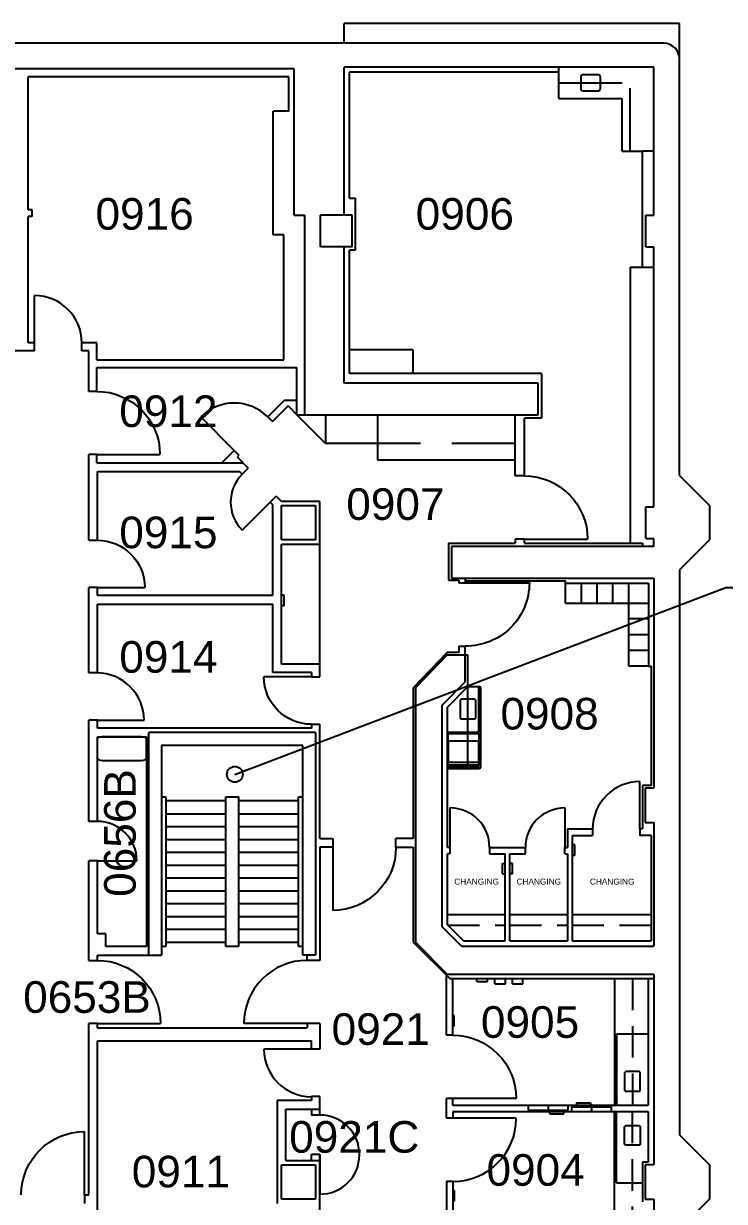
# Model space of a CAD drawing. Header units: inches. Extents: x 442 to 7664, y 1560 to 4742.
# Drawn here: x 3131 to 3663, y 3729 to 4623 of the extents above; entities that cross this region are included whole.
import ezdxf

# ---------------------------------------------------------------- set-up
doc = ezdxf.new("R2010")
doc.units = ezdxf.units.IN
doc.header["$LTSCALE"] = 192
doc.header["$MEASUREMENT"] = 0
doc.linetypes.add('HIDDEN', pattern=[0.375, 0.25, -0.125])
doc.linetypes.add('HIDDEN2', pattern=[0.1875, 0.125, -0.0625])
doc.layers.get('0').update_dxf_attribs({"linetype": 'CONTINUOUS'})
for name, color, linetype in [('A-ANNO-TEXT', 4, 'CONTINUOUS'), ('A-ANNO-TEXT-STAIR', 4, 'CONTINUOUS'), ('A-ANNO-TX192', 4, 'CONTINUOUS'), ('A-COLS', 5, 'CONTINUOUS'), ('A-DOOR', 2, 'CONTINUOUS'), ('A-FLOR-CASE', 3, 'CONTINUOUS'), ('A-FLOR-CASE-UPPR', 3, 'HIDDEN2'), ('A-FLOR-PFIX', 2, 'CONTINUOUS'), ('A-FLOR-STRS', 2, 'CONTINUOUS'), ('A-WALL-FULL', 6, 'CONTINUOUS'), ('X-EQPM', 2, 'CONTINUOUS')]:
    doc.layers.add(name, color=color, linetype=linetype)
doc.styles.add('ARIAL', font='arial.ttf')
doc.styles.get("Standard").update_dxf_attribs({"font": 'SIMPLEX.shx', "height": 30})
doc.dimstyles.new('DIM1-4', dxfattribs={"dimscale": 48, "dimtxt": 0.09375, "dimasz": 0.125, "dimexe": 0.125, "dimexo": 0.09375, "dimgap": 0, "dimtad": 1, "dimdec": 4, "dimzin": 7, "dimdsep": 46, "dimlunit": 4, "dimtxsty": 'Standard', "dimcen": 2.25, "dimdle": 1.5, "dimadec": 0, "dimazin": 0, "dimtfac": 1, "dimtdec": 4, "dimtix": 1, "dimtofl": 0, "dimtmove": 2, "dimatfit": 3, "dimfxl": 0, "dimtolj": 1, "dimtzin": 0, "dimarcsym": 0})

# ---------------------------------------------------------------- blocks, each defined once
blk = doc.blocks.new('SINK', base_point=(7666.5, 954))
for p, q in [((7659, 952.5), (7659, 943.5)), ((7672.5, 954), (7660.5, 954)), ((7674, 943.5), (7674, 952.5)), ((7660.5, 942), (7672.5, 942))]:
    blk.add_line(p, q)
for centre, start, end in [((7660.5, 952.5), 90, 180), ((7672.5, 952.5), 0, 90), ((7660.5, 943.5), 180, 270), ((7672.5, 943.5), 270, 0)]:
    blk.add_arc(centre, 1.5, start, end)
blk = doc.blocks.new('RDOOR', base_point=(6216, 3180))
blk.add_line((6216, 3180), (6216, 3192))
blk.add_arc((6216, 3180), 12, 90, 180)
blk = doc.blocks.new('dr-40')
blk.add_line((0, 0), (0, 40.07))
blk.add_arc((-0.12, -0.05), 40.12, 0.06887, 89.83373)
blk = doc.blocks.new('dr-36')
blk.add_line((0, 0), (0, 36.06))
blk.add_arc((-0.1, -0.04), 36.1, 0.06887, 89.83373)
blk = doc.blocks.new('dr-48')
blk.add_line((0, 0), (0, 48.04))
blk.add_arc((-0.08, -0.03), 48.08, 0.04232, 89.90518)

msp = doc.modelspace()

# ---------------------------------------------------------------- linework, layer by layer
at = {"layer": 'A-COLS'}
for p, q in [((3380.25, 4477.75), (3356.25, 4477.75)), ((3356.25, 4453.75), (3356.25, 4477.75)), ((3380.25, 4453.75), (3380.25, 4477.75)), ((3380.25, 4453.75), (3356.25, 4453.75)), ((3326.5, 4257.25), (3352.5, 4257.25)), ((3326.5, 4231.25), (3326.5, 4257.25)), ((3352.5, 4257.25), (3352.5, 4231.25)), ((3352.5, 4231.25), (3326.5, 4231.25)), ((3326.5, 3730.75), (3326.5, 3756.75)), ((3326.5, 3756.75), (3352.5, 3756.75)), ((3352.5, 3756.75), (3352.5, 3730.75)), ((3352.5, 3730.75), (3326.5, 3730.75))]:
    msp.add_line(p, q, dxfattribs=at)
at = {"layer": 'A-DOOR'}
for p, q in [((3139, 4380.75), (3139, 4416.75)), ((3290.7, 4299.12), (3265.25, 4324.58)), ((3317.93, 4259.88), (3296.71, 4238.67)), ((3511, 4231.75), (3559, 4231.75)), ((3466.13, 4198.62), (3514.75, 4198.62)), ((3186.75, 4094.25), (3222.25, 4094.25)), ((3598.75, 4011.75), (3598.75, 4047.75)), ((3454.5, 4027.75), (3454.5, 3997.75)), ((3541.75, 4027.75), (3541.75, 3997.75)), ((3349.25, 3844.5), (3313.25, 3844.5)), ((3504.75, 3807.12), (3456.75, 3807.12)), ((3504.75, 3792.12), (3456.75, 3792.12)), ((3355.75, 3764.5), (3355.75, 3734.5))]:
    msp.add_line(p, q, dxfattribs=at)
for centre, radius, start, end in [((3139, 4380.75), 36, 360, 90), ((3290.7, 4299.12), 36, 45, 135), ((3317.93, 4259.88), 30, 135, 225), ((3186.25, 4094.25), 36, 360, 90), ((3598.75, 4011.75), 36, 90, 180), ((3454.5, 3997.75), 30, 0, 90), ((3541.75, 3997.75), 30, 90, 180), ((3349.25, 3844.5), 36, 180, 270), ((3355.75, 3764.5), 30, 270, 90)]:
    msp.add_arc(centre, radius, start, end, dxfattribs=at)
at = {"layer": 'A-DOOR', "extrusion": (0, 0, -1)}
for centre, major_axis, ratio, start_param, end_param in [((3511, 4231.75), (33.94, 33.94), 1, 5.497787, 7.068583), ((3466.75, 4198.62), (18.37, 44.35), 0.999882, 1.178139, 2.761873), ((3456.75, 3807.12), (33.94, 33.94), 1, 5.497787, 7.068583)]:
    msp.add_ellipse(centre, major_axis=major_axis, ratio=ratio, start_param=start_param, end_param=end_param, dxfattribs=at)
at = {"layer": 'A-DOOR'}
msp.add_ellipse((3456.75, 3792.12), major_axis=(33.94, -33.94), ratio=1, start_param=5.497787, end_param=7.068583, dxfattribs=at)
at = {"layer": 'A-FLOR-CASE'}
for p, q in [((3537.25, 4566.25), (3537.25, 4586.25)), ((3537.25, 4566.25), (3585.25, 4566.25)), ((3585.25, 4526.25), (3585.25, 4566.25)), ((3585.25, 4526.25), (3600.75, 4526.25)), ((3591.25, 4438.25), (3591.25, 4228.75)), ((3591.25, 4438.25), (3600.75, 4438.25)), ((3426.25, 4375.62), (3378.25, 4375.62)), ((3426.25, 4375.62), (3426.25, 4357.62)), ((3360, 4304.5), (3338.25, 4326.25)), ((3360, 4326.25), (3360, 4304.5)), ((3399.75, 4291.75), (3399.75, 4326.25)), ((3399.75, 4304.5), (3360, 4304.5)), ((3504, 4291.75), (3399.75, 4291.75)), ((3542.25, 4183.25), (3542.25, 4198.25)), ((3554.25, 4183.25), (3554.25, 4198.25)), ((3566.25, 4183.25), (3566.25, 4198.25)), ((3578.25, 4183.25), (3578.25, 4198.25)), ((3590.25, 4135.25), (3590.25, 4198.25)), ((3542.25, 4183.25), (3605.25, 4183.25)), ((3605.25, 4171.25), (3590.25, 4171.25)), ((3605.25, 4159.25), (3590.25, 4159.25)), ((3605.25, 4147.25), (3590.25, 4147.25)), ((3605.25, 4135.25), (3590.25, 4135.25)), ((3468.13, 4057.75), (3468.13, 4119.84)), ((3468.13, 4119.84), (3476.5, 4119.84)), ((3476.5, 4085.25), (3476.5, 4119.84)), ((3478, 4059.25), (3478, 4118.34)), ((3452.5, 4085.25), (3476.5, 4085.25)), ((3452.5, 4059.25), (3476.5, 4059.25)), ((3452.5, 4057.75), (3476.5, 4057.75)), ((3476.5, 4057.75), (3476.5, 4059.25)), ((3452.5, 3946.75), (3496.38, 3946.75)), ((3499.88, 3946.75), (3543.75, 3946.75)), ((3547.63, 3946.75), (3607.25, 3946.75)), ((3579.5, 3898.12), (3579.5, 3802.12)), ((3581, 3856.12), (3605, 3856.12)), ((3581, 3856.12), (3581, 3802.12)), ((3579.5, 3701.12), (3579.5, 3797.12)), ((3581, 3743.12), (3581, 3797.12)), ((3581, 3743.12), (3600.75, 3743.12))]:
    msp.add_line(p, q, dxfattribs=at)
at = {"layer": 'A-FLOR-CASE', "linetype": 'HIDDEN'}
for p, q in [((3537.25, 4578.25), (3591.25, 4578.25)), ((3591.25, 4526.25), (3591.25, 4578.25)), ((3504, 4304.5), (3399.75, 4304.5))]:
    msp.add_line(p, q, dxfattribs=at)
at = {"layer": 'A-FLOR-CASE'}
for centre, start, end in [((3476.5, 4118.34), 0, 90), ((3476.5, 4059.25), 270, 360)]:
    msp.add_arc(centre, 1.5, start, end, dxfattribs=at)
at = {"layer": 'A-FLOR-CASE-UPPR'}
for p, q in [((3452.78, 3938.75), (3496.38, 3938.75)), ((3499.88, 3938.75), (3543.75, 3938.75)), ((3547.25, 3938.75), (3607.25, 3938.75)), ((3593, 3898.12), (3593, 3802.12)), ((3593, 3701.12), (3593, 3797.12))]:
    msp.add_line(p, q, dxfattribs=at)
at = {"layer": 'A-FLOR-STRS'}
for p, q in [((3235.5, 4036.25), (3238.75, 4036.25)), ((3238.75, 4036.25), (3238.75, 3922.5)), ((3339.5, 3922.5), (3339.5, 4036.25)), ((3339.5, 4036.25), (3342.75, 4036.25)), ((3284.25, 4033), (3238.75, 4033)), ((3339.5, 4033), (3294, 4033)), ((3238.75, 4023.25), (3284.25, 4023.25)), ((3294, 4023.25), (3339.5, 4023.25)), ((3284.25, 4013.5), (3238.75, 4013.5)), ((3339.5, 4013.5), (3294, 4013.5)), ((3238.75, 4003.75), (3284.25, 4003.75)), ((3294, 4003.75), (3339.5, 4003.75)), ((3284.25, 3994), (3238.75, 3994)), ((3339.5, 3994), (3294, 3994)), ((3238.75, 3984.25), (3284.25, 3984.25)), ((3294, 3984.25), (3339.5, 3984.25)), ((3284.25, 3974.5), (3238.75, 3974.5)), ((3339.5, 3974.5), (3294, 3974.5)), ((3238.75, 3964.75), (3284.25, 3964.75)), ((3294, 3964.75), (3339.5, 3964.75)), ((3284.25, 3955), (3238.75, 3955)), ((3339.5, 3955), (3294, 3955)), ((3238.75, 3945.25), (3284.25, 3945.25)), ((3294, 3945.25), (3339.5, 3945.25)), ((3284.25, 3935.5), (3238.75, 3935.5)), ((3339.5, 3935.5), (3294, 3935.5)), ((3238.75, 3922.5), (3235.5, 3922.5)), ((3238.75, 3925.75), (3284.25, 3925.75)), ((3294, 3925.75), (3339.5, 3925.75)), ((3342.75, 3922.5), (3339.5, 3922.5))]:
    msp.add_line(p, q, dxfattribs=at)
at = {"layer": 'A-WALL-FULL'}
for p, q in [((3628.75, 4623.25), (3374.25, 4623.25)), ((3374.25, 4608.25), (3374.25, 4623.25)), ((3628.75, 4280), (3628.75, 4623.25)), ((3616.75, 4608.25), (1694, 4608.25)), ((3336.25, 4588.75), (1819.51, 4588.75)), ((3336.25, 4477.75), (3336.25, 4588.75)), ((3374.25, 4477.75), (3374.25, 4590.25)), ((3609.25, 4590.25), (3374.25, 4590.25)), ((3537.25, 4586.25), (3537.25, 4590.25)), ((3609.25, 4477.75), (3609.25, 4590.25)), ((3332.25, 4582.75), (3134.25, 4582.75)), ((3134.25, 4481.75), (3134.25, 4582.75)), ((3332.25, 4556.75), (3332.25, 4582.75)), ((3378.25, 4490.75), (3378.25, 4586.25)), ((3537.25, 4586.25), (3378.25, 4586.25)), ((3320.25, 4462.75), (3320.25, 4556.75)), ((3332.25, 4556.75), (3320.25, 4556.75)), ((3600.75, 4438.25), (3600.75, 4526.25)), ((3609.25, 4526.25), (3600.75, 4526.25)), ((3378.25, 4490.75), (3382.75, 4490.75)), ((3382.75, 4451.25), (3382.75, 4490.75)), ((3137.25, 4481.75), (3134.25, 4481.75)), ((3137.25, 4476.75), (3137.25, 4481.75)), ((3134.25, 4380.75), (3134.25, 4476.75)), ((3137.25, 4476.75), (3134.25, 4476.75)), ((3336.25, 4477.75), (3344.25, 4477.75)), ((3344.25, 4326.25), (3344.25, 4477.75)), ((3603.25, 4453.75), (3603.25, 4477.75)), ((3603.25, 4477.75), (3609.25, 4477.75)), ((3328.25, 4462.75), (3320.25, 4462.75)), ((3328.25, 4368), (3328.25, 4462.75)), ((3374.25, 4350.25), (3374.25, 4453.75)), ((3603.25, 4453.75), (3609.25, 4453.75)), ((3609.25, 4256.25), (3609.25, 4453.75)), ((3378.25, 4357.62), (3378.25, 4451.25)), ((3382.75, 4451.25), (3378.25, 4451.25)), ((3600.75, 4438.25), (3609.25, 4438.25)), ((3139, 4374.75), (3108.75, 4374.75)), ((3139, 4380.75), (3134.25, 4380.75)), ((3139, 4374.75), (3139, 4380.75)), ((3186.25, 4380.75), (3175, 4380.75)), ((3175, 4374.75), (3175, 4380.75)), ((3180.25, 4374.75), (3175, 4374.75)), ((3180.25, 4344), (3180.25, 4374.75)), ((3186.25, 4368), (3186.25, 4380.75)), ((3186.25, 4368), (3328.25, 4368)), ((3186.25, 4362), (3338.25, 4362)), ((3186.25, 4344), (3186.25, 4362)), ((3338.25, 4326.25), (3338.25, 4362)), ((3524, 4357.62), (3378.25, 4357.62)), ((3524, 4357.62), (3524, 4323.75)), ((3521.5, 4350.25), (3374.25, 4350.25)), ((3521.5, 4326.25), (3521.5, 4350.25)), ((3186.25, 4344), (3180.25, 4344)), ((3328.89, 4337.31), (3316.16, 4324.58)), ((3331.58, 4332.92), (3319.7, 4321.04)), ((3328.89, 4337.31), (3338.25, 4337.31)), ((3331.58, 4332.92), (3338.25, 4326.25)), ((3316.16, 4324.58), (3319.7, 4321.04)), ((3338.25, 4326.25), (3521.5, 4326.25)), ((3504, 4279.75), (3504, 4326.25)), ((3511, 4279.75), (3511, 4323.75)), ((3524, 4323.75), (3511, 4323.75)), ((3180.25, 4231), (3180.25, 4296)), ((3186.25, 4296), (3180.25, 4296)), ((3186.25, 4289.75), (3186.25, 4296)), ((3290.7, 4299.12), (3281.33, 4289.75)), ((3290.7, 4299.12), (3294.24, 4295.59)), ((3294.24, 4295.59), (3292.83, 4294.17)), ((3292.83, 4294.17), (3301.31, 4285.69)), ((3186.25, 4289.75), (3297.25, 4289.75)), ((3296.71, 4281.09), (3301.31, 4285.69)), ((3186.75, 4283.25), (3294.56, 4283.25)), ((3186.75, 4231), (3186.75, 4283.25)), ((3296.71, 4281.09), (3294.56, 4283.25)), ((3511, 4279.75), (3504, 4279.75)), ((3628.75, 4280), (3651.5, 4257.25)), ((3317.93, 4259.88), (3322.52, 4264.48)), ((3320, 4257.81), (3317.93, 4259.88)), ((3320, 4189), (3320, 4257.81)), ((3326.5, 4260.5), (3322.52, 4264.48)), ((3355.75, 4260.5), (3326.5, 4260.5)), ((3355.75, 4127.25), (3355.75, 4260.5)), ((3651.5, 4257.25), (3651.5, 4231.25)), ((3603.25, 4256.25), (3609.25, 4256.25)), ((3603.25, 4232.25), (3603.25, 4256.25)), ((3180.25, 4231), (3186.75, 4231)), ((3511, 4231.75), (3504, 4231.75)), ((3504, 4231.75), (3504, 4228.75)), ((3511, 4228.75), (3511, 4231.75)), ((3603.25, 4232.25), (3609.25, 4232.25)), ((3609.25, 4226.25), (3609.25, 4232.25)), ((3651.5, 4231.25), (3628.75, 4208.5)), ((3326.5, 4137), (3326.5, 4228)), ((3326.5, 4228), (3355.75, 4228)), ((3453.25, 4228.75), (3453.25, 4200.62)), ((3453.25, 4228.75), (3504, 4228.75)), ((3609.25, 4226.25), (3455.75, 4226.25)), ((3455.75, 4226.25), (3455.75, 4202.25)), ((3511, 4228.75), (3600.75, 4228.75)), ((3600.75, 4228.75), (3600.75, 4226.25)), ((3628.75, 4208.5), (3628.75, 3779.5)), ((3180.25, 4130.25), (3180.25, 4195)), ((3186.75, 4195), (3180.25, 4195)), ((3186.75, 4189), (3186.75, 4195)), ((3453.25, 4200.62), (3461.13, 4200.62)), ((3455.75, 4202.25), (3609.25, 4202.25)), ((3461.13, 4200.62), (3461.13, 4198.62)), ((3461.13, 4198.62), (3466.13, 4198.62)), ((3466.13, 4202.25), (3466.13, 4198.62)), ((3466.13, 4200.25), (3542.25, 4200.25)), ((3542.25, 4198.25), (3542.25, 4200.25)), ((3542.25, 4198.25), (3605.25, 4198.25)), ((3605.25, 4198.25), (3605.25, 4135.25)), ((3609.25, 4202.25), (3609.25, 4042.75)), ((3320, 4189), (3186.75, 4189)), ((3186.75, 4182.5), (3320, 4182.5)), ((3186.75, 4130.25), (3186.75, 4182.5)), ((3320, 4130.5), (3320, 4182.5)), ((3461.13, 4150.62), (3461.13, 4145.62)), ((3461.13, 4150.62), (3466.13, 4150.62)), ((3466.13, 4123.5), (3466.13, 4150.62)), ((3452.38, 4145.62), (3426.63, 4118.87)), ((3452.38, 4144), (3428.25, 4118.87)), ((3461.13, 4145.62), (3452.38, 4145.62)), ((3452.38, 4144), (3468.13, 4144)), ((3468.13, 4119.84), (3468.13, 4144)), ((3355.75, 4137), (3326.5, 4137)), ((3605.25, 4135.25), (3607.25, 4135.25)), ((3607.25, 4135.25), (3607.25, 4044.75)), ((3186.75, 4130.25), (3180.25, 4130.25)), ((3349.25, 4130.5), (3320, 4130.5)), ((3349.25, 4130.5), (3349.25, 4127.25)), ((3349.25, 4127.25), (3355.75, 4127.25)), ((3448.5, 4105.87), (3466.13, 4123.5)), ((3426.63, 4118.87), (3426.63, 4004.5)), ((3428.25, 4118.87), (3428.25, 3925.75)), ((3452.5, 4104.22), (3468.13, 4119.84)), ((3448.5, 3937.38), (3448.5, 4105.87)), ((3452.5, 3997.75), (3452.5, 4104.22)), ((3180.25, 4017.5), (3180.25, 4094.25)), ((3186.75, 4094.25), (3180.25, 4094.25)), ((3186.75, 4088.25), (3186.75, 4094.25)), ((3349.25, 4088.25), (3186.75, 4088.25)), ((3349.25, 4091.25), (3355.75, 4091.25)), ((3349.25, 4091.25), (3349.25, 4088.25)), ((3355.75, 4004.5), (3355.75, 4091.25)), ((3186.75, 4081.75), (3224.13, 4081.75)), ((3186.75, 4017.5), (3186.75, 4081.75)), ((3224.13, 4081.75), (3224.13, 3922.5)), ((3225.75, 3916), (3225.75, 4085)), ((3352.5, 4085), (3225.75, 4085)), ((3352.5, 4085), (3352.5, 3916)), ((3235.5, 4075.25), (3235.5, 3916)), ((3342.75, 4075.25), (3235.5, 4075.25)), ((3342.75, 3916), (3342.75, 4075.25)), ((3600.75, 4044.75), (3600.75, 4011.75)), ((3607.25, 4044.75), (3600.75, 4044.75)), ((3609.25, 4042.75), (3602.75, 4042.75)), ((3602.75, 4042.75), (3602.75, 4016.75)), ((3284.25, 3922.5), (3284.25, 4036.25)), ((3284.25, 4036.25), (3294, 4036.25)), ((3294, 4036.25), (3294, 3922.5)), ((3186.75, 4017.5), (3180.25, 4017.5)), ((3602.75, 4016.75), (3609.25, 4016.75)), ((3609.25, 4016.75), (3609.25, 3922.75)), ((3543.75, 4011.75), (3543.75, 3997.75)), ((3543.75, 4011.75), (3562.75, 4011.75)), ((3547.25, 4006.75), (3547.25, 3926.75)), ((3547.25, 4006.75), (3562.75, 4006.75)), ((3562.75, 4011.75), (3562.75, 4006.75)), ((3600.75, 4011.75), (3598.75, 4011.75)), ((3598.75, 4011.75), (3598.75, 4006.75)), ((3607.25, 4006.75), (3598.75, 4006.75)), ((3607.25, 4006.75), (3607.25, 3926.75)), ((3355.75, 4004.5), (3365.5, 4004.5)), ((3355.75, 3998), (3355.75, 3912)), ((3365.5, 3998), (3355.75, 3998)), ((3365.5, 4004.5), (3365.5, 3998)), ((3426.63, 4004.5), (3413.5, 4004.5)), ((3413.5, 3998), (3413.5, 4004.5)), ((3413.5, 3998), (3426.63, 3998)), ((3426.63, 3998), (3426.63, 3925.75)), ((3454.5, 3997.75), (3452.5, 3997.75)), ((3454.5, 3997.75), (3454.5, 3992.75)), ((3484.5, 3997.75), (3484.5, 3992.75)), ((3484.5, 3997.75), (3511.75, 3997.75)), ((3511.75, 3992.75), (3511.75, 3997.75)), ((3541.75, 3997.75), (3543.75, 3997.75)), ((3541.75, 3992.75), (3541.75, 3997.75)), ((3452.5, 3939.03), (3452.5, 3992.75)), ((3454.5, 3992.75), (3452.5, 3992.75)), ((3484.5, 3992.75), (3496.38, 3992.75)), ((3496.38, 3926.75), (3496.38, 3992.75)), ((3499.88, 3926.75), (3499.88, 3992.75)), ((3499.88, 3992.75), (3511.75, 3992.75)), ((3541.75, 3992.75), (3543.75, 3992.75)), ((3543.75, 3992.75), (3543.75, 3926.75)), ((3180.25, 3912), (3180.25, 3987.5)), ((3186.75, 3987.5), (3180.25, 3987.5)), ((3186.75, 3932.25), (3186.75, 3987.5)), ((3463.13, 3922.75), (3448.5, 3937.38)), ((3464.78, 3926.75), (3452.5, 3939.03)), ((3193.25, 3932.25), (3186.75, 3932.25)), ((3193.25, 3922.5), (3193.25, 3932.25)), ((3464.78, 3926.75), (3496.38, 3926.75)), ((3499.88, 3926.75), (3543.75, 3926.75)), ((3547.25, 3926.75), (3607.25, 3926.75)), ((3224.13, 3922.5), (3193.25, 3922.5)), ((3294, 3922.5), (3284.25, 3922.5)), ((3426.63, 3925.75), (3454.25, 3898.12)), ((3428.25, 3925.75), (3452.63, 3901.37)), ((3463.13, 3922.75), (3609.25, 3922.75)), ((3180.25, 3912), (3186.75, 3912)), ((3186.75, 3916), (3235.5, 3916)), ((3186.75, 3912), (3186.75, 3916)), ((3352.5, 3916), (3342.75, 3916)), ((3346, 3912), (3346, 3916)), ((3355.75, 3912), (3346, 3912)), ((3451.75, 3855.12), (3451.75, 3900.62)), ((3609.25, 3901.37), (3452.63, 3901.37)), ((3609.25, 3901.37), (3609.25, 3756.75)), ((3454.25, 3898.12), (3609.25, 3898.12)), ((3456.75, 3855.12), (3456.75, 3898.12)), ((3605, 3898.12), (3605, 3802.12)), ((3180.25, 3734), (3180.25, 3864)), ((3186.75, 3864), (3180.25, 3864)), ((3186.75, 3860.75), (3186.75, 3864)), ((3346, 3864), (3346, 3860.75)), ((3355.75, 3864), (3346, 3864)), ((3355.75, 3864), (3355.75, 3844.5)), ((3186.75, 3860.75), (3346, 3860.75)), ((3456.75, 3855.12), (3451.75, 3855.12)), ((3186.75, 3649.5), (3186.75, 3851)), ((3186.75, 3851), (3349.25, 3851)), ((3349.25, 3844.5), (3349.25, 3851)), ((3355.75, 3844.5), (3349.25, 3844.5)), ((3323.25, 3805.5), (3323.25, 3727.5)), ((3349.25, 3805.5), (3323.25, 3805.5)), ((3349.25, 3808.75), (3349.25, 3805.5)), ((3355.75, 3808.75), (3349.25, 3808.75)), ((3355.75, 3794.5), (3355.75, 3808.75)), ((3456.75, 3807.12), (3451.75, 3807.12)), ((3451.75, 3792.12), (3451.75, 3807.12)), ((3456.75, 3802.12), (3456.75, 3807.12)), ((3456.75, 3802.12), (3605, 3802.12)), ((3329.75, 3760), (3329.75, 3799)), ((3329.75, 3799), (3355.75, 3799)), ((3349.25, 3799), (3349.25, 3794.5)), ((3355.75, 3794.5), (3349.25, 3794.5)), ((3456.75, 3792.12), (3451.75, 3792.12)), ((3456.75, 3797.12), (3605, 3797.12)), ((3456.75, 3797.12), (3456.75, 3792.12)), ((3605, 3797.12), (3605, 3758.75)), ((3628.75, 3779.5), (3651.5, 3756.75)), ((3329.75, 3760), (3355.75, 3760)), ((3349.25, 3760), (3349.25, 3764.5)), ((3355.75, 3764.5), (3349.25, 3764.5)), ((3355.75, 3669.62), (3355.75, 3764.5)), ((3600.75, 3758.75), (3600.75, 3728.75)), ((3605, 3758.75), (3600.75, 3758.75)), ((3602.75, 3756.75), (3602.75, 3730.75)), ((3609.25, 3756.75), (3602.75, 3756.75)), ((3651.5, 3756.75), (3651.5, 3730.75)), ((3456.75, 3744.12), (3451.75, 3744.12)), ((3451.75, 3744.12), (3451.75, 3694.12)), ((3456.75, 3744.12), (3456.75, 3701.12)), ((3177, 3734), (3177, 3727.5)), ((3177, 3734), (3180.25, 3734)), ((3602.75, 3730.75), (3609.25, 3730.75)), ((3609.25, 3730.75), (3609.25, 3467.5)), ((3651.5, 3730.75), (3628.75, 3708))]:
    msp.add_line(p, q, dxfattribs=at)
msp.add_arc((3616.75, 4596.25), 12, 0, 90, dxfattribs=at)
at = {"layer": 'X-EQPM'}
for p, q in [((3328.56, 4189.26), (3326.5, 4189.26)), ((3328.56, 4181.26), (3328.56, 4189.26)), ((3328.56, 4181.26), (3326.5, 4181.26)), ((3549.31, 3999.66), (3547.25, 3999.66)), ((3549.31, 3991.66), (3549.31, 3999.66)), ((3549.31, 3991.66), (3547.25, 3991.66)), ((3494.31, 3977.66), (3494.31, 3985.66)), ((3494.31, 3985.66), (3496.38, 3985.66)), ((3501.94, 3985.66), (3499.88, 3985.66)), ((3501.94, 3977.66), (3501.94, 3985.66)), ((3494.31, 3977.66), (3496.38, 3977.66)), ((3501.94, 3977.66), (3499.88, 3977.66)), ((3474.92, 3896.06), (3474.92, 3898.12)), ((3474.92, 3896.06), (3482.92, 3896.06)), ((3482.92, 3896.06), (3482.92, 3898.12)), ((3488.62, 3894.12), (3488.62, 3898.12)), ((3488.62, 3894.12), (3496.62, 3894.12)), ((3496.62, 3894.12), (3496.62, 3898.12)), ((3501.92, 3894.12), (3501.92, 3898.12)), ((3501.92, 3894.12), (3509.92, 3894.12)), ((3509.92, 3894.12), (3509.92, 3898.12)), ((3457.75, 3870.08), (3456.75, 3870.08)), ((3457.75, 3866.08), (3456.75, 3866.08)), ((3457.75, 3862.08), (3457.75, 3870.08)), ((3457.75, 3862.08), (3456.75, 3862.08)), ((3514.19, 3802.12), (3544.19, 3802.12)), ((3514.19, 3798.38), (3514.19, 3802.12)), ((3529.19, 3798.38), (3529.19, 3802.12)), ((3544.19, 3798.38), (3544.19, 3802.12)), ((3547.09, 3800.88), (3577.09, 3800.88)), ((3547.09, 3797.12), (3547.09, 3800.88)), ((3550.5, 3803.72), (3550.5, 3802.12)), ((3550.5, 3803.72), (3561.13, 3803.72)), ((3561.13, 3803.72), (3561.13, 3802.12)), ((3562.09, 3797.12), (3562.09, 3800.88)), ((3577.09, 3797.12), (3577.09, 3800.88)), ((3514.19, 3798.38), (3544.19, 3798.38)), ((3530.21, 3795.53), (3530.21, 3797.12)), ((3530.21, 3795.53), (3540.85, 3795.53)), ((3540.85, 3795.53), (3540.85, 3797.12)), ((3547.09, 3797.12), (3577.09, 3797.12)), ((3457.75, 3737.17), (3456.75, 3737.17)), ((3457.75, 3733.17), (3456.75, 3733.17)), ((3457.75, 3737.17), (3457.75, 3729.17)), ((3457.75, 3729.17), (3456.75, 3729.17))]:
    msp.add_line(p, q, dxfattribs=at)
for points in [[(3453, 4060.25), (3453, 4084.25), (3476.5, 4084.25), (3476.5, 4060.25)], [(3453.25, 4062.29), (3453.25, 4078.79), (3476.25, 4078.79), (3476.25, 4062.29)]]:
    msp.add_lwpolyline(points, close=True, dxfattribs=at)

# ---------------------------------------------------------------- block references
at = {"layer": 'A-DOOR', "xscale": -1}
for name, p, rotation in [('dr-48', (3186.25, 4296), 270), ('dr-36', (3186.75, 4195), 270), ('dr-36', (3349.25, 4127.25), 90), ('dr-48', (3365.5, 3998), 179.9999999999998), ('dr-48', (3186.75, 3864), 270)]:
    msp.add_blockref(name, p, dxfattribs=dict(at, rotation=rotation))
at = {"layer": 'A-DOOR', "xscale": 2.5, "yscale": 2.5, "rotation": 270}
msp.add_blockref('RDOOR', (3186.75, 3987.5), dxfattribs=at)
at = {"layer": 'A-DOOR', "rotation": 90}
msp.add_blockref('dr-48', (3346, 3864), dxfattribs=at)
at = {"layer": 'A-DOOR', "xscale": -1.200000000000027, "yscale": 1.200000000000027, "zscale": 1.200000000000027}
msp.add_blockref('dr-40', (3177, 3734), dxfattribs=at)
at = {"layer": 'A-FLOR-PFIX'}
for p, rotation in [((3561.25, 4572.25), 179.9999999999997), ((3474.13, 4102.8), 270), ((3599, 3820.12), 270)]:
    msp.add_blockref('SINK', p, dxfattribs=dict(at, rotation=rotation))
at = {"layer": 'A-FLOR-PFIX', "xscale": -1, "rotation": 270}
msp.add_blockref('SINK', (3599, 3779.12), dxfattribs=at)
at = {"layer": 'A-WALL-FULL', "xscale": 2.5, "yscale": 1.5, "rotation": 359.9999999999996}
msp.add_blockref('SINK', (3205.39, 4081.75), dxfattribs=at)

# ---------------------------------------------------------------- texts
at = {"layer": 'A-ANNO-TEXT', "char_height": 4.5, "width": 49.125, "attachment_point": 5, "style": 'ARIAL'}
for insert in [(3474.68, 3971.76), (3521.91, 3971.76), (3577.66, 3971.76)]:
    msp.add_mtext('CHANGING', dxfattribs=dict(at, insert=insert))
at = {"layer": 'A-ANNO-TX192', "style": 'ARIAL'}
for s, p in [('0916', (3185.35, 4466.76)), ('0906', (3428.46, 4466.76)), ('0912', (3203.41, 4316.91)), ('0907', (3375.74, 4246.39)), ('0915', (3203.41, 4224.91)), ('0914', (3203.41, 4130.41)), ('0908', (3492.82, 4087.26)), ('0653B', (3130.42, 3872.16)), ('0905', (3477.99, 3853.18)), ('0921', (3364.62, 3847.82)), ('0921C', (3332.4, 3765.97)), ('0904', (3482.21, 3740.87)), ('0911', (3212.9, 3739.63))]:
    msp.add_text(s, height=24, dxfattribs=at).set_placement(p)
msp.add_text('0656B', height=24, rotation=90, dxfattribs=at).set_placement((3215.89, 3960.22))

# ---------------------------------------------------------------- leaders
at = {"layer": 'A-ANNO-TEXT-STAIR'}
msp.add_leader([(3291.17, 4053.22), (3663.88, 4195.14), (3781.62, 4195.14)], dimstyle='DIM1-4', override={"dimscale": 96, "dimgap": 0, "dimtad": 0, "dimldrblk": 'DotBlank'}, dxfattribs=at)

doc.saveas('drawing.dxf')
